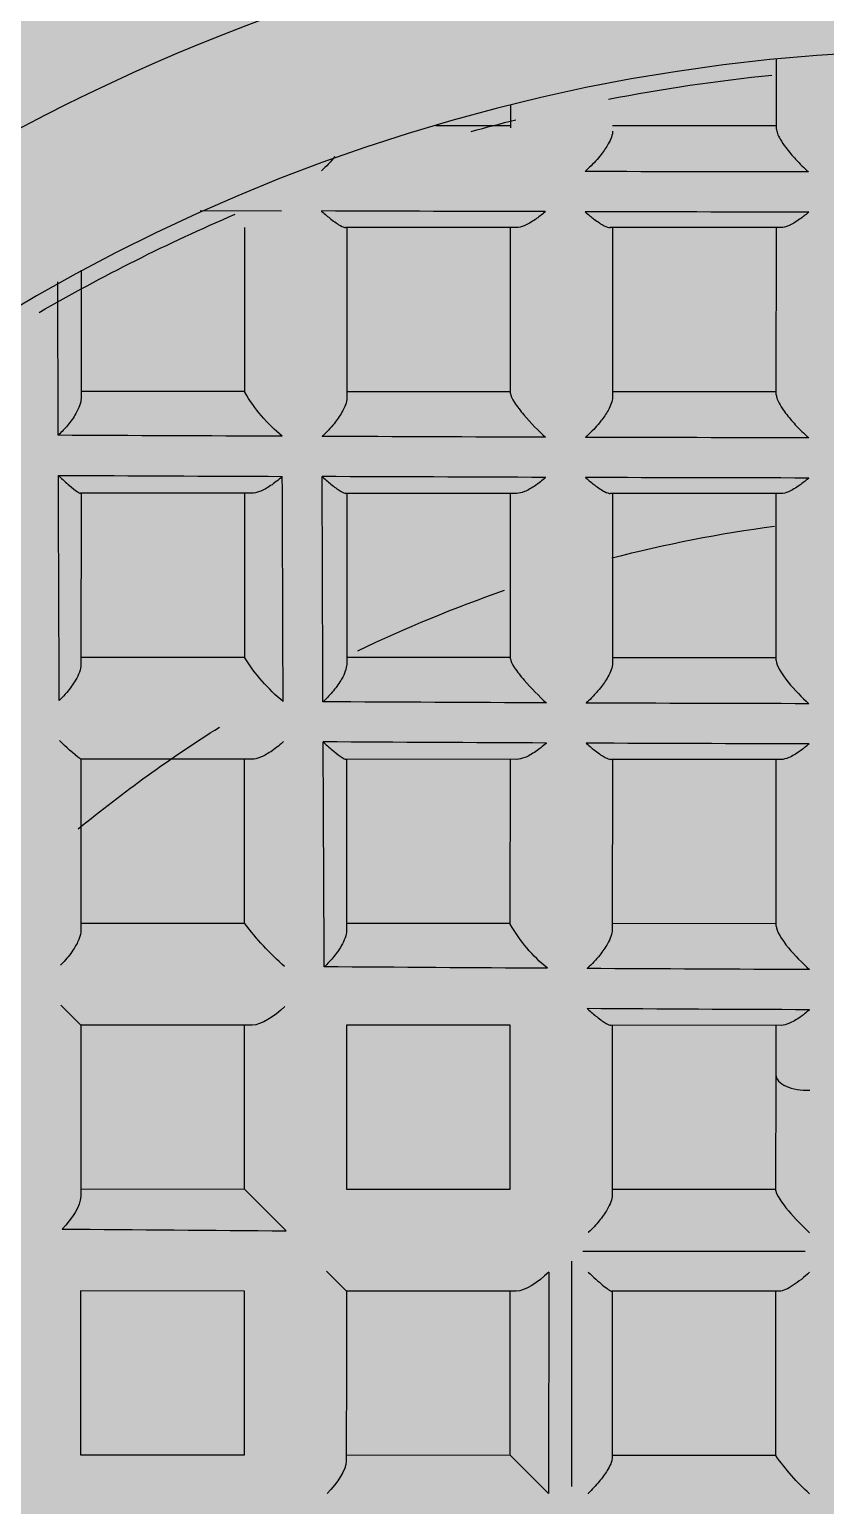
# Model space of a CAD drawing. Header units: millimetres. Extents: x 307301 to 459443, y -2888111 to -2805601.
# Drawn here: x 441219.631 to 441222.124, y -2881008.793 to -2881004.174 of the extents above; entities that cross this region are included whole.
import ezdxf

# ---------------------------------------------------------------- set-up
doc = ezdxf.new("R2010")
doc.units = ezdxf.units.MM
doc.header["$LTSCALE"] = 10
doc.header["$MEASUREMENT"] = 0
for name, color, linetype in [('$DDT_AUDIT_GENERATED_(131)', 7, 'Continuous'), ('$DDT_AUDIT_GENERATED_(159)', 7, 'Continuous'), ('$DDT_AUDIT_GENERATED_(15E)', 7, 'Continuous'), ('$DDT_AUDIT_GENERATED_(224)', 7, 'Continuous'), ('$DDT_AUDIT_GENERATED_(77)', 7, 'Continuous'), ('$DDT_AUDIT_GENERATED_(7E)', 7, 'Continuous'), ('$DDT_AUDIT_GENERATED_(901)', 7, 'Continuous'), ('$DDT_AUDIT_GENERATED_(E33)', 7, 'Continuous'), ('BMA  furniture', 6, 'Continuous'), ('Furniture - Plan', 3, 'Continuous')]:
    doc.layers.add(name, color=color, linetype=linetype)

# ---------------------------------------------------------------- blocks, each defined once
blk = doc.blocks.new('TUFTUFTU')
at = {"layer": 'Furniture - Plan', "ltscale": 0.01}
h = blk.add_hatch(color=250, dxfattribs=at)
h.dxf.hatch_style = 1
h.set_gradient(color1=(51, 51, 51), color2=(105, 105, 105), one_color=1, tint=0.41, name='INVCYLINDER')
edge = h.paths.add_edge_path()
edge.add_arc((1413476.9385, -245799.0001), 296.5262, 0, 360)
at = {"layer": '$DDT_AUDIT_GENERATED_(131)', "color": 6, "linetype": 'Continuous'}
for start, end in [(78.99342, 84.14715), (74.60183, 76.03657), (59.96843, 66.79465)]:
    blk.add_arc((1413476.9385, -245799.0001), 11.5165, start, end, dxfattribs=at)
at = {"layer": '$DDT_AUDIT_GENERATED_(159)', "color": 6, "linetype": 'Continuous'}
for start, end in [(75.52244, 82.35525), (64.36537, 70.90392), (50.67756, 57.84906)]:
    blk.add_arc((1413476.9385, -245799.0001), 8.71, start, end, dxfattribs=at)
at = {"layer": '$DDT_AUDIT_GENERATED_(15E)', "color": 3, "linetype": 'Continuous'}
for radius in [295.9456, 295.5585]:
    blk.add_circle((1413476.9385, -245799.0001), radius, dxfattribs=at)
at = {"layer": '$DDT_AUDIT_GENERATED_(224)', "color": 3, "linetype": 'Continuous'}
for radius in [300, 296.5262, 296.1324]:
    blk.add_circle((1413476.9385, -245799.0001), radius, dxfattribs=at)
at = {"layer": '$DDT_AUDIT_GENERATED_(77)', "color": 6, "linetype": 'Continuous'}
for radius in [20.2846, 17.9619, 12.5811]:
    blk.add_circle((1413476.9385, -245799.0001), radius, dxfattribs=at)
blk.add_arc((1413476.9385, -245799.0001), 18.0296, 345.02605, 285.02605, dxfattribs=at)
at = {"layer": '$DDT_AUDIT_GENERATED_(7E)', "color": 6, "linetype": 'Continuous'}
for radius in [62.9054, 61.937]:
    blk.add_circle((1413476.9385, -245799.0001), radius, dxfattribs=at)
at = {"layer": '$DDT_AUDIT_GENERATED_(901)', "color": 6, "linetype": 'Continuous'}
for p, q in [((1413478.0851, -245787.8817), (1413478.0849, -245787.4397)), ((1413479.7496, -245787.874), (1413479.7496, -245787.7321)), ((1413479.1109, -245787.86), (1413478.085, -245787.8604)), ((1413480.2191, -245787.8595), (1413479.7496, -245787.8597)), ((1413481.6949, -245788.3923), (1413481.1849, -245788.394)), ((1413478.0548, -245788.4992), (1413479.1269, -245788.4987)), ((1413478.0858, -245789.5455), (1413478.0853, -245788.4992)), ((1413479.1112, -245788.4987), (1413479.1117, -245789.5612)), ((1413479.7128, -245788.4984), (1413480.7851, -245788.498)), ((1413479.7504, -245789.5367), (1413479.7499, -245788.4984)), ((1413480.7757, -245788.498), (1413480.7762, -245789.5662)), ((1413481.4149, -245789.5298), (1413481.4145, -245788.4977)), ((1413482.4404, -245788.766), (1413482.4408, -245789.569)), ((1413482.5838, -245789.799), (1413482.587, -245788.8392)), ((1413479.1116, -245789.5246), (1413478.0858, -245789.525)), ((1413480.7762, -245789.5238), (1413479.7504, -245789.5243)), ((1413482.4408, -245789.523), (1413481.4149, -245789.5235)), ((1413478.0547, -245790.1638), (1413479.1259, -245790.1633)), ((1413478.0866, -245791.2089), (1413478.0861, -245790.1638)), ((1413479.1119, -245790.1633), (1413479.1124, -245791.2277)), ((1413479.7119, -245790.163), (1413480.7836, -245790.1625)), ((1413479.7511, -245791.1989), (1413479.7507, -245790.163)), ((1413480.7765, -245790.1625), (1413480.777, -245791.2328)), ((1413481.3713, -245790.1623), (1413482.4438, -245790.1618)), ((1413481.4157, -245791.1919), (1413481.4152, -245790.1622)), ((1413482.4411, -245790.1618), (1413482.4416, -245791.235)), ((1413479.1124, -245791.1891), (1413478.0866, -245791.1896)), ((1413480.777, -245791.1884), (1413479.7511, -245791.1888)), ((1413482.4415, -245791.1876), (1413481.4157, -245791.1881)), ((1413478.0543, -245791.8283), (1413479.1243, -245791.8279)), ((1413478.0873, -245792.8717), (1413478.0868, -245791.8283)), ((1413479.1127, -245791.8279), (1413479.1132, -245792.8949)), ((1413479.7105, -245791.8276), (1413480.7817, -245791.8271)), ((1413479.7519, -245792.8602), (1413479.7514, -245791.8276)), ((1413480.7773, -245791.8271), (1413480.7777, -245792.8996)), ((1413481.3701, -245791.8268), (1413482.4427, -245791.8263)), ((1413481.4165, -245792.854), (1413481.416, -245791.8268)), ((1413482.4418, -245791.8263), (1413482.4423, -245792.9005)), ((1413479.1132, -245792.8537), (1413478.0873, -245792.8542)), ((1413480.7777, -245792.8529), (1413479.7519, -245792.8534)), ((1413482.4423, -245792.8522), (1413481.4165, -245792.8527)), ((1413482.5677, -245793.3657), (1413482.4426, -245793.4909)), ((1413478.0533, -245793.4929), (1413479.1217, -245793.4924)), ((1413478.0877, -245793.8031), (1413478.0876, -245793.4929)), ((1413479.1134, -245793.4924), (1413479.1138, -245794.2769)), ((1413479.7522, -245793.4921), (1413480.778, -245793.4917)), ((1413479.7526, -245794.518), (1413479.7522, -245793.4921)), ((1413480.778, -245793.4917), (1413480.7785, -245794.5175)), ((1413481.369, -245793.4914), (1413482.4426, -245793.4909)), ((1413481.4172, -245794.5172), (1413481.4167, -245793.4914)), ((1413482.4426, -245793.4909), (1413482.4431, -245794.5645)), ((1413478.0881, -245794.529), (1413478.0877, -245793.8031)), ((1413479.1138, -245794.2769), (1413479.1139, -245794.557)), ((1413480.7785, -245794.5175), (1413479.7526, -245794.518)), ((1413481.4172, -245794.5172), (1413481.1553, -245794.7793)), ((1413482.4431, -245794.5168), (1413481.4172, -245794.5172)), ((1413479.1139, -245794.5183), (1413478.0881, -245794.5187)), ((1413479.2974, -245794.9053), (1413477.9053, -245794.9059)), ((1413479.3664, -245796.3799), (1413479.3657, -245794.9684)), ((1413479.5113, -245795.0372), (1413479.5119, -245796.4243)), ((1413480.9038, -245795.0311), (1413480.7788, -245795.1562)), ((1413478.0663, -245795.1575), (1413479.1168, -245795.157)), ((1413478.0888, -245796.1858), (1413478.0884, -245795.1575)), ((1413479.1142, -245795.157), (1413479.1147, -245796.2045)), ((1413479.7143, -245795.1567), (1413480.3477, -245795.1564)), ((1413479.7534, -245796.1826), (1413479.7529, -245795.1567)), ((1413480.3477, -245795.1564), (1413480.7788, -245795.1562)), ((1413480.7788, -245795.1562), (1413480.779, -245795.5873)), ((1413481.4175, -245795.156), (1413482.4433, -245795.1555)), ((1413481.418, -245796.1818), (1413481.4175, -245795.156)), ((1413482.4433, -245795.1555), (1413482.4438, -245796.1813)), ((1413480.779, -245795.5873), (1413480.7793, -245796.2207)), ((1413479.1147, -245796.1828), (1413478.0888, -245796.1833)), ((1413479.7534, -245796.1826), (1413479.5119, -245796.4243)), ((1413480.7792, -245796.1821), (1413479.7534, -245796.1826)), ((1413482.4438, -245796.1813), (1413481.418, -245796.1818))]:
    blk.add_line(p, q, dxfattribs=at)
for centre, radius, start, end in [((1413481.4239, -245787.5987), 0.7316, 218.47987, 228.13419), ((1413476.1961, -244429.6749), 1358.4766, 270.0711556, 270.1302407), ((1413476.2156, -244485.4052), 1302.998, 270.0733257, 270.134915), ((1413474.9216, -243965.2411), 1823.1637, 270.144928, 270.1889829), ((1413480.5237, -245789.009), 1.0323, 309.54703, 329.70084), ((1413476.3035, -244773.4696), 1016.3466, 270.0890112, 270.1678752), ((1413474.5144, -244193.8572), 1595.9618, 270.180084, 270.2303692), ((1413476.3149, -244820.3381), 969.7297, 270.0926099, 270.1752443), ((1413474.4004, -244225.6989), 1564.372, 270.1878766, 270.2391692), ((1412111.9589, -245785.7332), 1368.9784, 359.7600073, 359.8190252), ((1412017.0364, -245785.2354), 1464.1516, 359.756176, 359.8113478), ((1411735.5059, -245783.703), 1747.0886, 359.7456541, 359.7918495), ((1413480.4335, -245790.5718), 1.1616, 309.65621, 327.73232), ((1413473.2916, -244327.1762), 1464.3111, 270.2439504, 270.2986971), ((1413476.3455, -245058.0114), 733.4695, 270.1199526, 270.2290237), ((1413476.3436, -245095.755), 695.9775, 270.1265464, 270.2414532), ((1413472.9539, -244324.941), 1466.799, 270.256692, 270.3113365), ((1412502.7487, -245787.445), 978.1849, 359.6672088, 359.7496923), ((1413481.8746, -245791.0447), 0.9663, 306.01358, 316.55097), ((1413479.9531, -245791.754), 1.8307, 311.51371, 323.06858), ((1413478.8832, -245792.3628), 1.001, 309.46289, 330.20448), ((1413468.5178, -243995.2185), 1797.9508, 270.3505943, 270.3951348), ((1413476.2637, -245280.2622), 512.8837, 270.180391, 270.335955), ((1413476.2316, -245307.9917), 485.406, 270.19433, 270.358618), ((1413489.1341, -246732.1789), 937.4336, 90.4018464, 90.4876634), ((1413476.954, -245795.3975), 1.3818, 311.95891, 325.21432)]:
    blk.add_arc(centre, radius, start, end, dxfattribs=at)
at = {"layer": '$DDT_AUDIT_GENERATED_(901)', "color": 6, "linetype": 'Continuous', "extrusion": (0, 0, -1)}
blk.add_ellipse((1413477.8942, -245793.8032), major_axis=(0.1936, 0.0001), ratio=0.493745, start_param=0, end_param=1.66158, dxfattribs=at)
at = {"layer": '$DDT_AUDIT_GENERATED_(901)', "color": 6, "linetype": 'Continuous'}
for points, knots in [([(1413478.0851, -245787.8817), (1413478.0851, -245787.8893), (1413478.0828, -245787.8989), (1413478.0787, -245787.9098), (1413478.0746, -245787.9205), (1413478.0686, -245787.9327), (1413478.0614, -245787.9451), (1413478.0515, -245787.9622), (1413478.0392, -245787.9804), (1413478.0259, -245787.9981), (1413478.0073, -245788.0231), (1413477.9862, -245788.048), (1413477.9647, -245788.0712), (1413477.9391, -245788.0989), (1413477.9122, -245788.125), (1413477.8859, -245788.1481), (1413477.885, -245788.1489), (1413477.8841, -245788.1497), (1413477.8832, -245788.1505)], [0, 0, 0, 0, 0.130615, 0.130615, 0.130615, 0.260342, 0.260342, 0.260342, 0.438697, 0.438697, 0.438697, 0.690382, 0.690382, 0.690382, 0.989825, 0.989825, 0.989825, 1, 1, 1, 1]), ([(1413479.1109, -245787.8952), (1413479.1109, -245787.9059), (1413479.1137, -245787.9187), (1413479.1185, -245787.9324), (1413479.1233, -245787.9459), (1413479.1303, -245787.9606), (1413479.1386, -245787.9753), (1413479.1507, -245787.9969), (1413479.166, -245788.0193), (1413479.1826, -245788.0406), (1413479.2047, -245788.069), (1413479.2297, -245788.0966), (1413479.2553, -245788.1214), (1413479.2639, -245788.1297), (1413479.2725, -245788.1378), (1413479.2813, -245788.1456), (1413479.2822, -245788.1464), (1413479.2831, -245788.1472), (1413479.2841, -245788.148)], [0, 0, 0, 0, 0.162938, 0.162938, 0.162938, 0.324202, 0.324202, 0.324202, 0.563299, 0.563299, 0.563299, 0.883093, 0.883093, 0.883093, 0.988652, 0.988652, 0.988652, 1, 1, 1, 1]), ([(1413477.8831, -245788.4021), (1413477.884, -245788.4029), (1413477.8849, -245788.4037), (1413477.8859, -245788.4045), (1413477.9038, -245788.42), (1413477.922, -245788.4343), (1413477.9398, -245788.4469), (1413477.9638, -245788.464), (1413477.9878, -245788.4782), (1413478.0095, -245788.4876), (1413478.0262, -245788.4948), (1413478.042, -245788.4992), (1413478.0548, -245788.4992)], [0, 0, 0, 0, 0.0149, 0.0149, 0.0149, 0.303312, 0.303312, 0.303312, 0.696338, 0.696338, 0.696338, 1, 1, 1, 1]), ([(1413479.2837, -245788.3996), (1413479.2829, -245788.4003), (1413479.282, -245788.4011), (1413479.2811, -245788.4019), (1413479.263, -245788.4177), (1413479.2451, -245788.4324), (1413479.228, -245788.4453), (1413479.2049, -245788.4628), (1413479.1826, -245788.4775), (1413479.1634, -245788.4871), (1413479.1491, -245788.4942), (1413479.1363, -245788.4987), (1413479.1269, -245788.4987)], [0, 0, 0, 0, 0.014252, 0.014252, 0.014252, 0.306746, 0.306746, 0.306746, 0.70396, 0.70396, 0.70396, 1, 1, 1, 1]), ([(1413479.5333, -245788.399), (1413479.5342, -245788.3998), (1413479.5351, -245788.4006), (1413479.5361, -245788.4014), (1413479.5556, -245788.4185), (1413479.5755, -245788.4341), (1413479.5952, -245788.4477), (1413479.6191, -245788.4642), (1413479.6431, -245788.478), (1413479.6651, -245788.487), (1413479.6825, -245788.4941), (1413479.6991, -245788.4984), (1413479.7128, -245788.4984)], [0, 0, 0, 0, 0.014965, 0.014965, 0.014965, 0.324839, 0.324839, 0.324839, 0.702876, 0.702876, 0.702876, 1, 1, 1, 1]), ([(1413480.9351, -245788.3949), (1413480.9342, -245788.3956), (1413480.9334, -245788.3964), (1413480.9325, -245788.3972), (1413480.9127, -245788.4149), (1413480.8934, -245788.4313), (1413480.8752, -245788.4456), (1413480.8535, -245788.4627), (1413480.8329, -245788.4772), (1413480.8159, -245788.4866), (1413480.8033, -245788.4936), (1413480.7924, -245788.4979), (1413480.7851, -245788.498)], [0, 0, 0, 0, 0.013794, 0.013794, 0.013794, 0.332699, 0.332699, 0.332699, 0.717117, 0.717117, 0.717117, 1, 1, 1, 1]), ([(1413478.0858, -245789.5455), (1413478.0858, -245789.5528), (1413478.0836, -245789.5623), (1413478.0796, -245789.5729), (1413478.0755, -245789.5835), (1413478.0695, -245789.5955), (1413478.0624, -245789.6079), (1413478.0526, -245789.6247), (1413478.0405, -245789.6426), (1413478.0274, -245789.6601), (1413478.0089, -245789.6847), (1413477.9881, -245789.7094), (1413477.9669, -245789.7325), (1413477.9403, -245789.7613), (1413477.9124, -245789.7885), (1413477.8851, -245789.8126), (1413477.8842, -245789.8134), (1413477.8833, -245789.8141), (1413477.8824, -245789.8149)], [0, 0, 0, 0, 0.129049, 0.129049, 0.129049, 0.257259, 0.257259, 0.257259, 0.432473, 0.432473, 0.432473, 0.68013, 0.68013, 0.68013, 0.989883, 0.989883, 0.989883, 1, 1, 1, 1]), ([(1413479.1117, -245789.5612), (1413479.1117, -245789.5722), (1413479.1145, -245789.5854), (1413479.1194, -245789.5993), (1413479.1243, -245789.6132), (1413479.1314, -245789.6281), (1413479.1398, -245789.643), (1413479.1522, -245789.6651), (1413479.1679, -245789.6879), (1413479.1848, -245789.7095), (1413479.2072, -245789.7382), (1413479.2326, -245789.7659), (1413479.2586, -245789.7908), (1413479.2652, -245789.7971), (1413479.2718, -245789.8033), (1413479.2786, -245789.8093), (1413479.2795, -245789.8101), (1413479.2804, -245789.811), (1413479.2814, -245789.8118)], [0, 0, 0, 0, 0.167273, 0.167273, 0.167273, 0.332789, 0.332789, 0.332789, 0.579523, 0.579523, 0.579523, 0.906487, 0.906487, 0.906487, 0.9885, 0.9885, 0.9885, 1, 1, 1, 1]), ([(1413479.7504, -245789.5367), (1413479.7504, -245789.5487), (1413479.7408, -245789.5697), (1413479.7096, -245789.6184), (1413479.6891, -245789.6451), (1413479.6242, -245789.7221), (1413479.576, -245789.7707), (1413479.5306, -245789.811)], [0, 0, 0, 0, 0.25, 0.25, 0.5, 0.5, 1, 1, 1, 1]), ([(1413480.7762, -245789.5662), (1413480.7762, -245789.5784), (1413480.7793, -245789.593), (1413480.7847, -245789.6081), (1413480.79, -245789.6231), (1413480.7976, -245789.6391), (1413480.8067, -245789.655), (1413480.8202, -245789.679), (1413480.8373, -245789.7033), (1413480.8559, -245789.7263), (1413480.878, -245789.7537), (1413480.9029, -245789.7799), (1413480.9285, -245789.8035), (1413480.9294, -245789.8043), (1413480.9304, -245789.8052), (1413480.9313, -245789.806)], [0, 0, 0, 0, 0.187816, 0.187816, 0.187816, 0.373526, 0.373526, 0.373526, 0.654344, 0.654344, 0.654344, 0.987809, 0.987809, 0.987809, 1, 1, 1, 1]), ([(1413482.4408, -245789.569), (1413482.4408, -245789.5822), (1413482.4441, -245789.5977), (1413482.4498, -245789.6137), (1413482.4555, -245789.6295), (1413482.4636, -245789.6464), (1413482.4732, -245789.663), (1413482.4877, -245789.6881), (1413482.5059, -245789.7136), (1413482.5258, -245789.7376), (1413482.5429, -245789.7581), (1413482.5616, -245789.778), (1413482.581, -245789.7963), (1413482.5819, -245789.7972), (1413482.5829, -245789.7981), (1413482.5838, -245789.799)], [0, 0, 0, 0, 0.206973, 0.206973, 0.206973, 0.411563, 0.411563, 0.411563, 0.722178, 0.722178, 0.722178, 0.987183, 0.987183, 0.987183, 1, 1, 1, 1]), ([(1413477.8823, -245790.0665), (1413477.8832, -245790.0673), (1413477.8841, -245790.0681), (1413477.885, -245790.0689), (1413477.9031, -245790.0845), (1413477.9214, -245790.0989), (1413477.9393, -245790.1116), (1413477.9634, -245790.1286), (1413477.9873, -245790.1428), (1413478.0091, -245790.1522), (1413478.0259, -245790.1594), (1413478.0418, -245790.1638), (1413478.0547, -245790.1638)], [0, 0, 0, 0, 0.014924, 0.014924, 0.014924, 0.304806, 0.304806, 0.304806, 0.696698, 0.696698, 0.696698, 1, 1, 1, 1]), ([(1413479.2809, -245790.0633), (1413479.28, -245790.064), (1413479.2791, -245790.0648), (1413479.2783, -245790.0656), (1413479.2598, -245790.0818), (1413479.2417, -245790.0968), (1413479.2244, -245790.1101), (1413479.2015, -245790.1275), (1413479.1796, -245790.1421), (1413479.161, -245790.1517), (1413479.1471, -245790.1588), (1413479.1347, -245790.1633), (1413479.1259, -245790.1633)], [0, 0, 0, 0, 0.014142, 0.014142, 0.014142, 0.312027, 0.312027, 0.312027, 0.706914, 0.706914, 0.706914, 1, 1, 1, 1]), ([(1413479.5301, -245790.0625), (1413479.531, -245790.0633), (1413479.5319, -245790.0641), (1413479.5329, -245790.065), (1413479.5529, -245790.0826), (1413479.5736, -245790.0988), (1413479.5939, -245790.1128), (1413479.6177, -245790.1291), (1413479.6417, -245790.1428), (1413479.6638, -245790.1517), (1413479.6812, -245790.1588), (1413479.6979, -245790.163), (1413479.7119, -245790.163)], [0, 0, 0, 0, 0.014955, 0.014955, 0.014955, 0.332887, 0.332887, 0.332887, 0.705714, 0.705714, 0.705714, 1, 1, 1, 1]), ([(1413480.9305, -245790.0573), (1413480.9297, -245790.058), (1413480.9288, -245790.0588), (1413480.928, -245790.0596), (1413480.9072, -245790.0784), (1413480.887, -245790.0959), (1413480.8683, -245790.1109), (1413480.8473, -245790.1278), (1413480.8276, -245790.142), (1413480.8117, -245790.1514), (1413480.7999, -245790.1582), (1413480.7899, -245790.1625), (1413480.7836, -245790.1625)], [0, 0, 0, 0, 0.013593, 0.013593, 0.013593, 0.347736, 0.347736, 0.347736, 0.724088, 0.724088, 0.724088, 1, 1, 1, 1]), ([(1413481.1801, -245790.0562), (1413481.1811, -245790.0571), (1413481.182, -245790.0579), (1413481.1829, -245790.0588), (1413481.2058, -245790.0794), (1413481.2297, -245790.0984), (1413481.2534, -245790.1142), (1413481.2766, -245790.1298), (1413481.3003, -245790.1428), (1413481.3222, -245790.1513), (1413481.3399, -245790.1582), (1413481.3569, -245790.1623), (1413481.3713, -245790.1623)], [0, 0, 0, 0, 0.014755, 0.014755, 0.014755, 0.370759, 0.370759, 0.370759, 0.720009, 0.720009, 0.720009, 1, 1, 1, 1]), ([(1413482.5829, -245790.05), (1413482.5821, -245790.0508), (1413482.5813, -245790.0515), (1413482.5805, -245790.0523), (1413482.5566, -245790.0747), (1413482.5339, -245790.0953), (1413482.5136, -245790.1127), (1413482.4949, -245790.1286), (1413482.4779, -245790.1422), (1413482.4648, -245790.1511), (1413482.4553, -245790.1577), (1413482.4477, -245790.1618), (1413482.4438, -245790.1618)], [0, 0, 0, 0, 0.013084, 0.013084, 0.013084, 0.39311, 0.39311, 0.39311, 0.743636, 0.743636, 0.743636, 1, 1, 1, 1]), ([(1413478.0866, -245791.2089), (1413478.0866, -245791.2372), (1413478.0513, -245791.2941), (1413477.9713, -245791.3936), (1413477.9255, -245791.4403), (1413477.8811, -245791.4793)], [0, 0, 0, 0, 0.5, 0.5, 1, 1, 1, 1]), ([(1413479.1124, -245791.2277), (1413479.1124, -245791.2391), (1413479.1153, -245791.2528), (1413479.1204, -245791.2671), (1413479.1254, -245791.2813), (1413479.1327, -245791.2966), (1413479.1413, -245791.3118), (1413479.1541, -245791.3346), (1413479.1702, -245791.3579), (1413479.1876, -245791.38), (1413479.2104, -245791.4089), (1413479.2362, -245791.4367), (1413479.2627, -245791.4616), (1413479.2666, -245791.4653), (1413479.2706, -245791.4689), (1413479.2745, -245791.4725), (1413479.2754, -245791.4733), (1413479.2764, -245791.4742), (1413479.2773, -245791.475)], [0, 0, 0, 0, 0.173521, 0.173521, 0.173521, 0.345169, 0.345169, 0.345169, 0.602704, 0.602704, 0.602704, 0.939268, 0.939268, 0.939268, 0.988285, 0.988285, 0.988285, 1, 1, 1, 1]), ([(1413479.7511, -245791.1989), (1413479.7511, -245791.2098), (1413479.7412, -245791.2304), (1413479.7088, -245791.2789), (1413479.6876, -245791.3058), (1413479.6208, -245791.3837), (1413479.5718, -245791.433), (1413479.5262, -245791.474)], [0, 0, 0, 0, 0.25, 0.25, 0.5, 0.5, 1, 1, 1, 1]), ([(1413480.777, -245791.2328), (1413480.777, -245791.2456), (1413480.7802, -245791.2607), (1413480.7858, -245791.2763), (1413480.7913, -245791.2918), (1413480.7991, -245791.3083), (1413480.8085, -245791.3246), (1413480.8225, -245791.3492), (1413480.8403, -245791.3742), (1413480.8596, -245791.3978), (1413480.879, -245791.4213), (1413480.9004, -245791.444), (1413480.9225, -245791.4648), (1413480.9235, -245791.4656), (1413480.9244, -245791.4665), (1413480.9253, -245791.4674)], [0, 0, 0, 0, 0.198123, 0.198123, 0.198123, 0.393986, 0.393986, 0.393986, 0.691201, 0.691201, 0.691201, 0.987467, 0.987467, 0.987467, 1, 1, 1, 1]), ([(1413482.4416, -245791.235), (1413482.4416, -245791.2487), (1413482.445, -245791.2647), (1413482.451, -245791.2811), (1413482.4568, -245791.2975), (1413482.4652, -245791.3147), (1413482.4751, -245791.3318), (1413482.4901, -245791.3576), (1413482.5091, -245791.3837), (1413482.5298, -245791.4081), (1413482.5438, -245791.4247), (1413482.5588, -245791.4407), (1413482.5744, -245791.4559), (1413482.5754, -245791.4568), (1413482.5763, -245791.4577), (1413482.5772, -245791.4586)], [0, 0, 0, 0, 0.219462, 0.219462, 0.219462, 0.43637, 0.43637, 0.43637, 0.765904, 0.765904, 0.765904, 0.986795, 0.986795, 0.986795, 1, 1, 1, 1]), ([(1413477.8808, -245791.7308), (1413477.8817, -245791.7316), (1413477.8826, -245791.7324), (1413477.8835, -245791.7332), (1413477.9017, -245791.749), (1413477.9202, -245791.7636), (1413477.9383, -245791.7764), (1413477.9624, -245791.7933), (1413477.9864, -245791.8075), (1413478.0082, -245791.8168), (1413478.0252, -245791.824), (1413478.0412, -245791.8283), (1413478.0543, -245791.8283)], [0, 0, 0, 0, 0.014954, 0.014954, 0.014954, 0.307284, 0.307284, 0.307284, 0.69736, 0.69736, 0.69736, 1, 1, 1, 1]), ([(1413479.2765, -245791.7263), (1413479.2757, -245791.7271), (1413479.2748, -245791.7279), (1413479.274, -245791.7287), (1413479.255, -245791.7456), (1413479.2363, -245791.7612), (1413479.2186, -245791.775), (1413479.1963, -245791.7923), (1413479.175, -245791.8069), (1413479.1572, -245791.8164), (1413479.144, -245791.8234), (1413479.1323, -245791.8278), (1413479.1243, -245791.8279)], [0, 0, 0, 0, 0.013976, 0.013976, 0.013976, 0.321504, 0.321504, 0.321504, 0.711834, 0.711834, 0.711834, 1, 1, 1, 1]), ([(1413479.5254, -245791.7253), (1413479.5263, -245791.7261), (1413479.5272, -245791.727), (1413479.5282, -245791.7278), (1413479.5491, -245791.7464), (1413479.5708, -245791.7635), (1413479.5923, -245791.7781), (1413479.6159, -245791.7942), (1413479.6398, -245791.8076), (1413479.6618, -245791.8164), (1413479.6794, -245791.8234), (1413479.6963, -245791.8276), (1413479.7105, -245791.8276)], [0, 0, 0, 0, 0.014912, 0.014912, 0.014912, 0.34563, 0.34563, 0.34563, 0.710402, 0.710402, 0.710402, 1, 1, 1, 1]), ([(1413480.9243, -245791.7183), (1413480.9234, -245791.7191), (1413480.9226, -245791.7199), (1413480.9218, -245791.7207), (1413480.8994, -245791.7414), (1413480.8779, -245791.7605), (1413480.8582, -245791.7768), (1413480.8385, -245791.7932), (1413480.8202, -245791.8071), (1413480.8059, -245791.8162), (1413480.7953, -245791.8229), (1413480.7866, -245791.8271), (1413480.7817, -245791.8271)], [0, 0, 0, 0, 0.013311, 0.013311, 0.013311, 0.371992, 0.371992, 0.371992, 0.734773, 0.734773, 0.734773, 1, 1, 1, 1]), ([(1413481.1737, -245791.717), (1413481.1746, -245791.7179), (1413481.1756, -245791.7188), (1413481.1765, -245791.7196), (1413481.201, -245791.7422), (1413481.2271, -245791.763), (1413481.2529, -245791.7801), (1413481.2758, -245791.7952), (1413481.2991, -245791.8078), (1413481.3209, -245791.8161), (1413481.3385, -245791.8228), (1413481.3556, -245791.8268), (1413481.3701, -245791.8268)], [0, 0, 0, 0, 0.014571, 0.014571, 0.014571, 0.393854, 0.393854, 0.393854, 0.729221, 0.729221, 0.729221, 1, 1, 1, 1]), ([(1413478.0873, -245792.8717), (1413478.0873, -245792.899), (1413478.0509, -245792.9566), (1413477.9694, -245793.0569), (1413477.9232, -245793.104), (1413477.8785, -245793.1434)], [0, 0, 0, 0, 0.5, 0.5, 1, 1, 1, 1]), ([(1413479.1132, -245792.8949), (1413479.1132, -245792.9069), (1413479.1162, -245792.9211), (1413479.1215, -245792.936), (1413479.1267, -245792.9508), (1413479.1342, -245792.9666), (1413479.1431, -245792.9823), (1413479.1564, -245793.0059), (1413479.1732, -245793.03), (1413479.1914, -245793.0527), (1413479.2147, -245793.0818), (1413479.2411, -245793.1097), (1413479.2682, -245793.1345), (1413479.2691, -245793.1354), (1413479.2701, -245793.1362), (1413479.271, -245793.1371)], [0, 0, 0, 0, 0.183182, 0.183182, 0.183182, 0.364326, 0.364326, 0.364326, 0.63811, 0.63811, 0.63811, 0.987958, 0.987958, 0.987958, 1, 1, 1, 1]), ([(1413480.7777, -245792.8996), (1413480.7778, -245792.913), (1413480.7811, -245792.9288), (1413480.787, -245792.945), (1413480.7927, -245792.9611), (1413480.8009, -245792.9781), (1413480.8107, -245792.9949), (1413480.8254, -245793.0204), (1413480.844, -245793.0462), (1413480.8643, -245793.0705), (1413480.8799, -245793.089), (1413480.8968, -245793.107), (1413480.9143, -245793.1239), (1413480.9152, -245793.1248), (1413480.9162, -245793.1256), (1413480.9171, -245793.1265)], [0, 0, 0, 0, 0.212867, 0.212867, 0.212867, 0.423265, 0.423265, 0.423265, 0.743237, 0.743237, 0.743237, 0.986997, 0.986997, 0.986997, 1, 1, 1, 1]), ([(1413482.4423, -245792.9005), (1413482.4423, -245792.9147), (1413482.446, -245792.9312), (1413482.4522, -245792.9481), (1413482.4597, -245792.9687), (1413482.471, -245792.9906), (1413482.4846, -245793.012), (1413482.5019, -245793.0393), (1413482.5233, -245793.0667), (1413482.5465, -245793.0921), (1413482.5529, -245793.0991), (1413482.5595, -245793.1061), (1413482.5663, -245793.1128), (1413482.5672, -245793.1137), (1413482.5681, -245793.1147), (1413482.569, -245793.1156)], [0, 0, 0, 0, 0.23553, 0.23553, 0.23553, 0.520879, 0.520879, 0.520879, 0.886326, 0.886326, 0.886326, 0.986336, 0.986336, 0.986336, 1, 1, 1, 1]), ([(1413477.878, -245793.3949), (1413477.8789, -245793.3957), (1413477.8798, -245793.3965), (1413477.8807, -245793.3973), (1413477.8992, -245793.4134), (1413477.9181, -245793.4283), (1413477.9366, -245793.4413), (1413477.9606, -245793.4581), (1413477.9846, -245793.4722), (1413478.0065, -245793.4814), (1413478.0236, -245793.4886), (1413478.0399, -245793.4929), (1413478.0533, -245793.4929)], [0, 0, 0, 0, 0.01499, 0.01499, 0.01499, 0.31191, 0.31191, 0.31191, 0.698733, 0.698733, 0.698733, 1, 1, 1, 1]), ([(1413479.2698, -245793.3882), (1413479.2689, -245793.3889), (1413479.2681, -245793.3897), (1413479.2672, -245793.3905), (1413479.247, -245793.4088), (1413479.2273, -245793.4257), (1413479.2089, -245793.4404), (1413479.1876, -245793.4574), (1413479.1675, -245793.4718), (1413479.151, -245793.4812), (1413479.1389, -245793.4881), (1413479.1284, -245793.4924), (1413479.1217, -245793.4924)], [0, 0, 0, 0, 0.013705, 0.013705, 0.013705, 0.340198, 0.340198, 0.340198, 0.720806, 0.720806, 0.720806, 1, 1, 1, 1]), ([(1413478.0881, -245794.529), (1413478.0881, -245794.5501), (1413478.0513, -245794.604), (1413477.9687, -245794.7019), (1413477.9221, -245794.7496), (1413477.8771, -245794.7909)], [0, 0, 0, 0, 0.5, 0.5, 1, 1, 1, 1]), ([(1413479.1139, -245794.557), (1413479.1139, -245794.5689), (1413479.1171, -245794.5832), (1413479.1225, -245794.5981), (1413479.1279, -245794.6129), (1413479.1356, -245794.6287), (1413479.1448, -245794.6445), (1413479.1587, -245794.6687), (1413479.1763, -245794.6934), (1413479.1954, -245794.7169), (1413479.2157, -245794.7416), (1413479.2381, -245794.7656), (1413479.2614, -245794.7877), (1413479.2623, -245794.7885), (1413479.2632, -245794.7894), (1413479.2642, -245794.7903)], [0, 0, 0, 0, 0.193472, 0.193472, 0.193472, 0.384698, 0.384698, 0.384698, 0.678326, 0.678326, 0.678326, 0.987694, 0.987694, 0.987694, 1, 1, 1, 1]), ([(1413477.8772, -245795.0379), (1413477.9114, -245795.0697), (1413477.9466, -245795.0981), (1413478.0133, -245795.142), (1413478.045, -245795.1575), (1413478.0663, -245795.1575)], [0, 0, 0, 0, 0.5, 0.5, 1, 1, 1, 1]), ([(1413479.2643, -245795.0373), (1413479.2314, -245795.0685), (1413479.2002, -245795.0967), (1413479.147, -245795.1407), (1413479.1247, -245795.157), (1413479.1168, -245795.157)], [0, 0, 0, 0, 0.5, 0.5, 1, 1, 1, 1]), ([(1413479.1147, -245796.2045), (1413479.1147, -245796.2135), (1413479.1178, -245796.2252), (1413479.1232, -245796.238), (1413479.1285, -245796.2506), (1413479.136, -245796.2647), (1413479.145, -245796.279), (1413479.1589, -245796.3015), (1413479.1766, -245796.3254), (1413479.1957, -245796.3486), (1413479.2161, -245796.3734), (1413479.2387, -245796.3982), (1413479.2622, -245796.4217), (1413479.2631, -245796.4226), (1413479.264, -245796.4235), (1413479.2649, -245796.4244)], [0, 0, 0, 0, 0.190389, 0.190389, 0.190389, 0.378439, 0.378439, 0.378439, 0.674044, 0.674044, 0.674044, 0.987877, 0.987877, 0.987877, 1, 1, 1, 1])]:
    blk.add_open_spline(points, degree=3, knots=knots, dxfattribs=at)
for points in [[(1413481.1809, -245789.805), (1413481.6522, -245789.8031), (1413482.1197, -245789.8011), (1413482.5838, -245789.799)], [(1413482.5829, -245790.05), (1413482.1189, -245790.0521), (1413481.6515, -245790.0542), (1413481.1801, -245790.0562)], [(1413481.165, -245793.3753), (1413481.2304, -245793.4382), (1413481.3115, -245793.4914), (1413481.369, -245793.4914)], [(1413482.4431, -245794.5645), (1413482.4431, -245794.622), (1413482.4964, -245794.7031), (1413482.5594, -245794.7684)], [(1413479.5113, -245795.0372), (1413479.5785, -245795.1012), (1413479.6603, -245795.1568), (1413479.7143, -245795.1567)], [(1413480.7793, -245796.2207), (1413480.7793, -245796.2747), (1413480.8349, -245796.3565), (1413480.899, -245796.4236)]]:
    blk.add_open_spline(points, degree=3, dxfattribs=at)
at = {"layer": '$DDT_AUDIT_GENERATED_(E33)', "color": 6, "linetype": 'Continuous'}
blk.add_circle((1413476.9385, -245799.0001), 11.6133, dxfattribs=at)
blk = doc.blocks.new('SDTYTYT')
at = {"layer": 'Furniture - Plan', "color": 3, "xscale": 0.5000000000000486, "yscale": 0.5000000000000486, "zscale": 0.5000000000000486, "rotation": 180}
blk.add_blockref('TUFTUFTU', (925445.3989, -2867082.7135), dxfattribs=at)

msp = doc.modelspace()

# ---------------------------------------------------------------- block references
at = {"layer": 'BMA  furniture', "xscale": -1, "rotation": 180}
msp.add_blockref('SDTYTYT', (222515.6142, -5625193.2577, 0.0555), dxfattribs=at)

doc.saveas('drawing.dxf')
